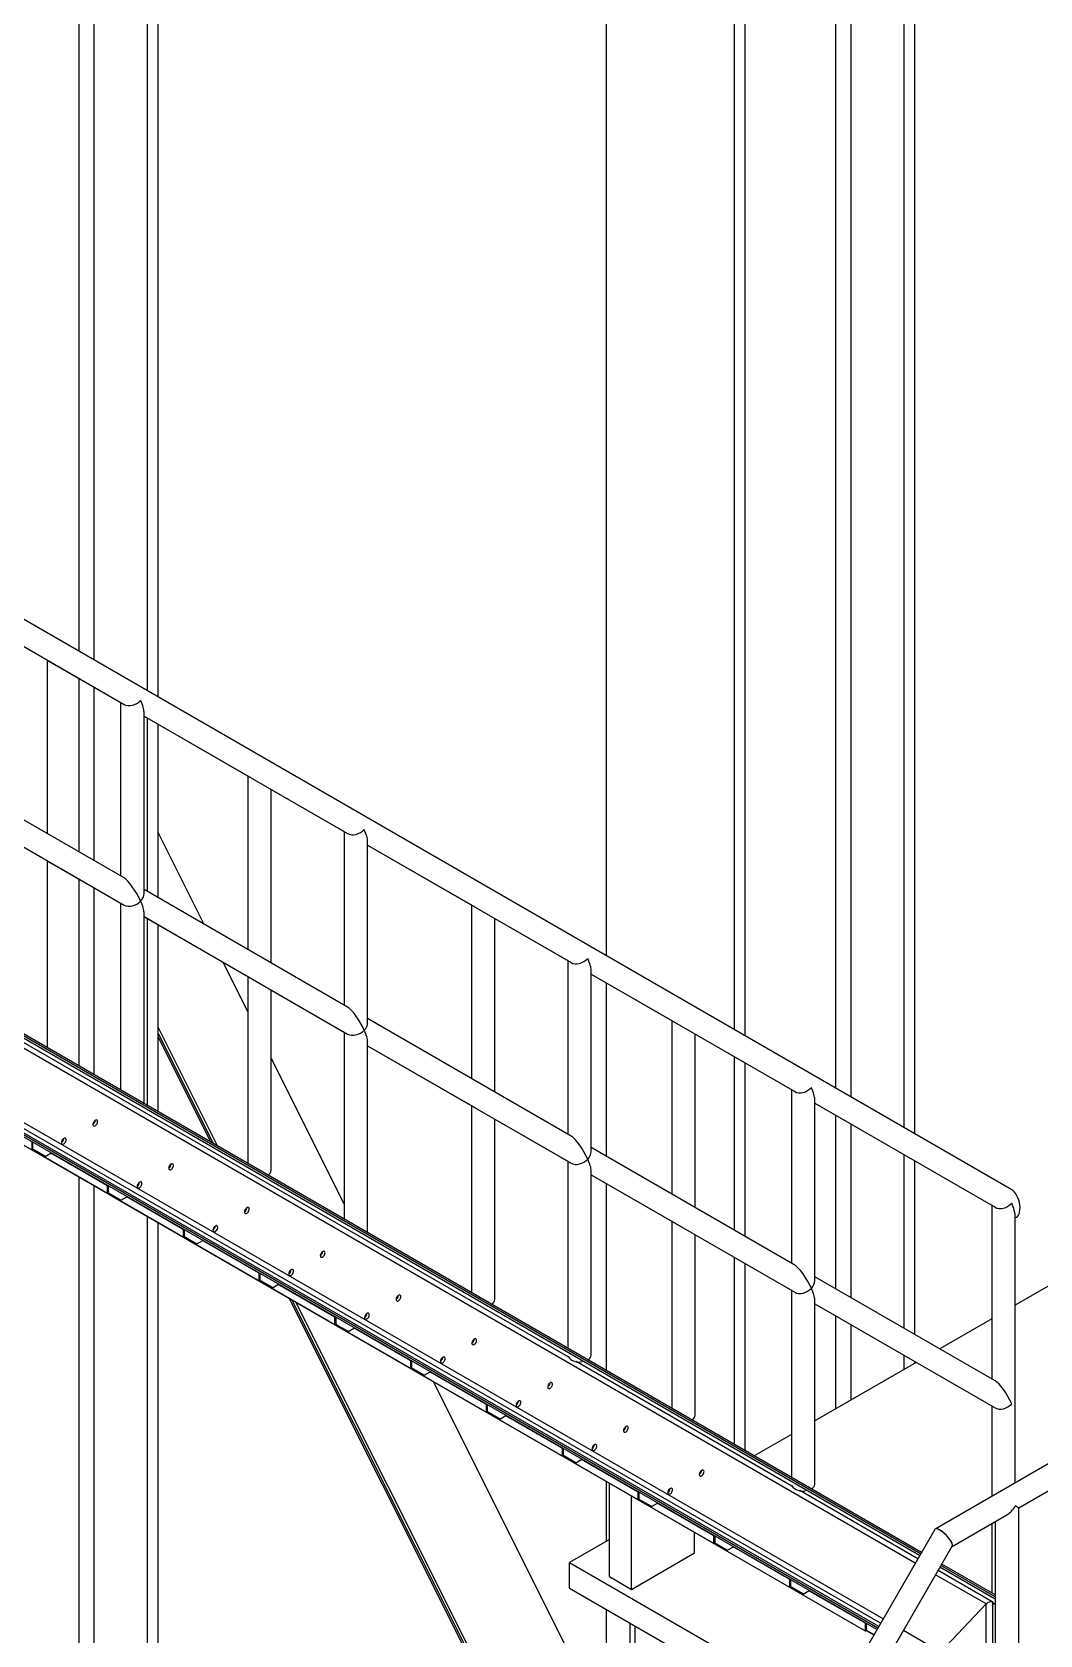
# Model space of a CAD drawing. Header units: inches. Extents: x -1490 to 2215, y -1057 to 1547.
# Drawn here: x 2017.6 to 2074.1, y 1138.8 to 1228.7 of the extents above; entities that cross this region are included whole.
import ezdxf

# ---------------------------------------------------------------- set-up
doc = ezdxf.new("R2010")
doc.units = ezdxf.units.IN
doc.header["$MEASUREMENT"] = 0

msp = doc.modelspace()

# ---------------------------------------------------------------- linework, layer by layer
at = {"color": 7, "linetype": 'Continuous', "lineweight": 25}
for p, q in [((2067.065, 1166.867), (2067.065, 1390.95)), ((2066.46, 1167.217), (2066.46, 1390.601)), ((2056.946, 1172.711), (2056.946, 1385.108)), ((2057.551, 1172.362), (2057.551, 1385.457)), ((2062.635, 1169.426), (2062.635, 1313.777)), ((2063.483, 1168.936), (2063.483, 1314.266)), ((2049.783, 1176.847), (2049.783, 1291.374)), ((2024.034, 1191.717), (2024.034, 1290.456)), ((2024.639, 1191.368), (2024.639, 1290.805)), ((2021.057, 1193.436), (2021.057, 1289.774)), ((2020.209, 1193.926), (2020.209, 1289.284)), ((2072.494, 1163.732), (1989.335, 1211.755)), ((2011.31, 1197.546), (2022.723, 1190.955)), ((2018.441, 1183.695), (2018.441, 1193.428)), ((2018.441, 1193.425), (2022.531, 1191.063)), ((2020.209, 1182.674), (2020.209, 1192.404)), ((2021.057, 1182.184), (2021.057, 1191.914)), ((2022.531, 1191.066), (2022.531, 1181.333)), ((2023.846, 1180.352), (2023.846, 1190.529)), ((2023.846, 1190.307), (2035.259, 1183.716)), ((2023.846, 1190.304), (2029.854, 1186.834)), ((2024.034, 1180.465), (2024.034, 1190.195)), ((2024.639, 1180.116), (2024.639, 1189.846)), ((2067.086, 1142.789), (1989.166, 1187.787)), ((2047.63, 1154.355), (1989.452, 1187.952)), ((2067.331, 1143.214), (1989.656, 1188.07)), ((2067.386, 1143.308), (1989.733, 1188.151)), ((2067.434, 1143.392), (1989.761, 1188.246)), ((2022.723, 1181.222), (2011.31, 1187.813)), ((2029.661, 1186.945), (2029.661, 1177.216)), ((2011.31, 1186.294), (2022.723, 1179.704)), ((2030.976, 1176.456), (2030.976, 1186.189)), ((2030.976, 1186.186), (2035.066, 1183.824)), ((2065.282, 1139.664), (1987.397, 1184.641)), ((2065.139, 1139.417), (1987.485, 1184.26)), ((2065.037, 1139.24), (1988.292, 1183.558)), ((2064.934, 1139.062), (1988.296, 1183.318)), ((2064.934, 1139.062), (1988.296, 1183.318)), ((2064.982, 1139.146), (1988.325, 1183.414)), ((2024.639, 1183.746), (2027.197, 1178.639)), ((2035.066, 1183.827), (2035.066, 1174.094)), ((2036.381, 1173.113), (2036.381, 1183.29)), ((2036.381, 1183.068), (2047.795, 1176.477)), ((2036.381, 1183.065), (2042.389, 1179.595)), ((2018.441, 1171.685), (2018.441, 1182.177)), ((2018.441, 1182.173), (2022.531, 1179.811)), ((2020.209, 1170.664), (2020.209, 1181.152)), ((2021.057, 1170.174), (2021.057, 1180.662)), ((2035.259, 1173.983), (2023.846, 1180.574)), ((2022.531, 1179.815), (2022.531, 1169.323)), ((2042.197, 1179.706), (2042.197, 1169.977)), ((2023.846, 1168.563), (2023.846, 1179.278)), ((2023.846, 1179.055), (2035.259, 1172.465)), ((2023.846, 1179.052), (2029.854, 1175.583)), ((2024.034, 1168.455), (2024.034, 1178.943)), ((2043.512, 1169.217), (2043.512, 1178.95)), ((2043.512, 1178.947), (2047.602, 1176.585)), ((2024.639, 1168.105), (2024.639, 1178.594)), ((2028.27, 1176.497), (2029.661, 1173.72)), ((2047.602, 1176.588), (2047.602, 1166.855)), ((2048.917, 1165.874), (2048.917, 1176.051)), ((2029.661, 1175.694), (2029.661, 1165.205)), ((2048.917, 1175.829), (2060.33, 1169.238)), ((2048.917, 1175.826), (2053.623, 1173.108)), ((2049.783, 1165.596), (2049.783, 1175.325)), ((2030.976, 1164.822), (2030.976, 1174.938)), ((2030.976, 1174.934), (2035.066, 1172.572)), ((2047.795, 1166.744), (2036.381, 1173.335)), ((2021.799, 1163.518), (2005.095, 1173.161)), ((2024.639, 1172.828), (2027.967, 1166.183)), ((2024.639, 1172.504), (2027.739, 1166.315)), ((2035.066, 1172.576), (2035.066, 1162.084)), ((2053.431, 1173.219), (2053.431, 1163.489)), ((2054.746, 1162.73), (2054.746, 1172.463)), ((2024.639, 1172.297), (2027.594, 1166.399)), ((2036.381, 1161.324), (2036.381, 1172.039)), ((2036.381, 1171.816), (2047.795, 1165.226)), ((2036.381, 1171.813), (2042.389, 1168.344)), ((2026.049, 1161.064), (2009.345, 1170.707)), ((2030.976, 1171.095), (2035.066, 1162.93)), ((2056.946, 1161.459), (2056.946, 1171.192)), ((2057.551, 1161.11), (2057.551, 1170.843)), ((2060.138, 1169.349), (2060.138, 1159.616)), ((2061.453, 1158.635), (2061.453, 1168.812)), ((2030.299, 1158.61), (2013.595, 1168.252)), ((2042.197, 1168.455), (2042.197, 1157.966)), ((2061.453, 1168.59), (2071.564, 1162.751)), ((2043.512, 1157.583), (2043.512, 1167.699)), ((2043.512, 1167.695), (2047.602, 1165.333)), ((2062.635, 1158.174), (2062.635, 1167.907)), ((2063.483, 1157.684), (2063.483, 1167.417)), ((2017.569, 1165.984), (2017.569, 1166.414)), ((2017.59, 1166.402), (2017.59, 1166.009)), ((2017.569, 1165.984), (2017.549, 1165.972)), ((2017.569, 1166.021), (2017.59, 1166.009)), ((2018.276, 1165.612), (2017.569, 1166.021)), ((2017.59, 1166.009), (2018.297, 1165.601)), ((2017.845, 1165.798), (2017.845, 1165.799)), ((2034.549, 1156.155), (2017.845, 1165.798)), ((2018.297, 1165.601), (2018.276, 1165.612)), ((2018.297, 1165.601), (2018.637, 1165.797)), ((2021.758, 1163.977), (2018.621, 1165.788)), ((2047.602, 1165.337), (2047.602, 1154.845)), ((2060.33, 1159.505), (2048.917, 1166.096)), ((2066.46, 1155.965), (2066.46, 1165.698)), ((2067.065, 1155.616), (2067.065, 1165.349)), ((2020.209, 1091.093), (2020.209, 1164.434)), ((2048.917, 1154.465), (2048.917, 1164.8)), ((2048.917, 1164.577), (2060.33, 1157.987)), ((2048.917, 1164.574), (2053.623, 1161.856)), ((2021.057, 1091.093), (2021.057, 1163.944)), ((2021.758, 1163.977), (2021.773, 1163.986)), ((2021.799, 1163.953), (2021.758, 1163.977)), ((2021.814, 1163.962), (2021.799, 1163.953)), ((2021.799, 1163.518), (2021.799, 1163.953)), ((2021.819, 1163.53), (2021.799, 1163.518)), ((2021.819, 1163.53), (2021.819, 1163.96)), ((2021.819, 1163.567), (2021.84, 1163.555)), ((2022.526, 1163.158), (2021.819, 1163.567)), ((2021.84, 1163.948), (2021.84, 1163.555)), ((2021.84, 1163.555), (2022.547, 1163.146)), ((2049.783, 1153.585), (2049.783, 1164.074)), ((2022.095, 1163.344), (2022.095, 1163.345)), ((2038.799, 1153.701), (2022.095, 1163.344)), ((2022.547, 1163.146), (2022.526, 1163.158)), ((2022.547, 1163.146), (2022.887, 1163.343)), ((2026.008, 1161.522), (2022.871, 1163.333)), ((2071.371, 1162.862), (2071.371, 1153.129)), ((2024.034, 1089.374), (2024.034, 1162.225)), ((2024.639, 1089.723), (2024.639, 1161.876)), ((2053.431, 1161.967), (2053.431, 1151.479)), ((2072.686, 1147.29), (2072.686, 1162.325)), ((2026.008, 1161.522), (2026.023, 1161.532)), ((2026.049, 1161.499), (2026.008, 1161.522)), ((2026.064, 1161.508), (2026.049, 1161.499)), ((2026.049, 1161.064), (2026.049, 1161.499)), ((2026.069, 1161.076), (2026.049, 1161.064)), ((2026.069, 1161.076), (2026.069, 1161.505)), ((2026.069, 1161.112), (2026.09, 1161.1)), ((2026.776, 1160.704), (2026.069, 1161.112)), ((2026.09, 1161.493), (2026.09, 1161.1)), ((2026.09, 1161.1), (2026.797, 1160.692)), ((2026.345, 1160.889), (2026.345, 1160.89)), ((2043.049, 1151.247), (2026.345, 1160.889)), ((2026.797, 1160.692), (2027.137, 1160.889)), ((2030.258, 1159.068), (2027.121, 1160.879)), ((2054.746, 1151.095), (2054.746, 1161.211)), ((2079.157, 1160.99), (2072.686, 1157.255)), ((2026.797, 1160.692), (2026.776, 1160.704)), ((2056.946, 1149.448), (2056.946, 1159.941)), ((2030.258, 1159.068), (2030.273, 1159.077)), ((2030.299, 1159.044), (2030.258, 1159.068)), ((2030.314, 1159.054), (2030.299, 1159.044)), ((2030.299, 1158.61), (2030.299, 1159.044)), ((2030.319, 1158.621), (2030.319, 1159.051)), ((2030.34, 1159.039), (2030.34, 1158.646)), ((2057.551, 1149.099), (2057.551, 1159.592)), ((2030.319, 1158.621), (2030.299, 1158.61)), ((2030.319, 1158.658), (2030.34, 1158.646)), ((2031.026, 1158.25), (2030.319, 1158.658)), ((2030.34, 1158.646), (2031.047, 1158.238)), ((2030.595, 1158.435), (2030.595, 1158.436)), ((2047.299, 1148.793), (2030.595, 1158.435)), ((2031.047, 1158.238), (2031.026, 1158.25)), ((2031.047, 1158.238), (2031.387, 1158.434)), ((2034.508, 1156.614), (2031.371, 1158.425)), ((2060.138, 1158.098), (2060.138, 1147.606)), ((2071.564, 1153.018), (2061.453, 1158.857)), ((2031.985, 1157.633), (2048.309, 1125.048)), ((2032.131, 1157.549), (2048.309, 1125.254)), ((2032.359, 1157.417), (2048.309, 1125.578)), ((2061.453, 1147.226), (2061.453, 1157.561)), ((2061.453, 1157.338), (2071.564, 1151.499)), ((2034.508, 1156.614), (2034.523, 1156.623)), ((2034.549, 1156.59), (2034.508, 1156.614)), ((2034.564, 1156.599), (2034.549, 1156.59)), ((2034.549, 1156.155), (2034.549, 1156.59)), ((2034.569, 1156.167), (2034.569, 1156.597)), ((2034.59, 1156.585), (2034.59, 1156.192)), ((2062.635, 1151.453), (2062.635, 1156.656)), ((2071.371, 1156.496), (2068.456, 1154.813)), ((2034.569, 1156.167), (2034.549, 1156.155)), ((2034.569, 1156.204), (2034.59, 1156.192)), ((2035.276, 1155.795), (2034.569, 1156.204)), ((2034.59, 1156.192), (2035.297, 1155.784)), ((2034.845, 1155.981), (2034.845, 1155.982)), ((2051.549, 1146.338), (2034.845, 1155.981)), ((2035.297, 1155.784), (2035.276, 1155.795)), ((2035.297, 1155.784), (2035.637, 1155.98)), ((2038.758, 1154.16), (2035.621, 1155.971)), ((2063.483, 1151.942), (2063.483, 1156.166)), ((2066.46, 1153.661), (2066.46, 1154.446)), ((2038.758, 1154.16), (2038.773, 1154.169)), ((2038.799, 1154.136), (2038.758, 1154.16)), ((2038.814, 1154.145), (2038.799, 1154.136)), ((2038.799, 1153.701), (2038.799, 1154.136)), ((2038.819, 1153.713), (2038.799, 1153.701)), ((2038.819, 1153.713), (2038.819, 1154.142)), ((2038.819, 1153.749), (2038.84, 1153.738)), ((2039.526, 1153.341), (2038.819, 1153.749)), ((2038.84, 1154.131), (2038.84, 1153.738)), ((2038.84, 1153.738), (2039.547, 1153.329)), ((2060.166, 1147.116), (2048.07, 1154.101)), ((2067.141, 1154.054), (2061.453, 1150.77)), ((2067.065, 1154.01), (2067.065, 1154.097)), ((2039.095, 1153.527), (2039.095, 1153.527)), ((2055.799, 1143.884), (2039.095, 1153.527)), ((2039.547, 1153.329), (2039.526, 1153.341)), ((2039.547, 1153.329), (2039.887, 1153.526)), ((2043.008, 1151.705), (2039.871, 1153.516)), ((2040.055, 1152.973), (2048.695, 1135.726)), ((2043.008, 1151.705), (2043.023, 1151.715)), ((2043.049, 1151.682), (2043.008, 1151.705)), ((2043.064, 1151.691), (2043.049, 1151.682)), ((2043.049, 1151.247), (2043.049, 1151.682)), ((2043.069, 1151.259), (2043.049, 1151.247)), ((2043.069, 1151.259), (2043.069, 1151.688)), ((2043.069, 1151.295), (2043.09, 1151.283)), ((2043.776, 1150.887), (2043.069, 1151.295)), ((2043.09, 1151.676), (2043.09, 1151.283)), ((2043.09, 1151.283), (2043.797, 1150.875)), ((2043.345, 1151.072), (2043.345, 1151.073)), ((2060.049, 1141.43), (2043.345, 1151.072)), ((2043.797, 1150.875), (2043.776, 1150.887)), ((2043.797, 1150.875), (2044.137, 1151.071)), ((2047.258, 1149.251), (2044.121, 1151.062)), ((2071.371, 1151.61), (2071.371, 1146.531)), ((2060.138, 1150.011), (2058.055, 1148.808)), ((2047.258, 1149.251), (2047.273, 1149.26)), ((2047.299, 1149.227), (2047.258, 1149.251)), ((2047.314, 1149.237), (2047.299, 1149.227)), ((2047.299, 1148.793), (2047.299, 1149.227)), ((2047.319, 1148.804), (2047.319, 1149.234)), ((2047.34, 1149.222), (2047.34, 1148.829)), ((2076.14, 1149.284), (2068.201, 1144.701)), ((2047.319, 1148.804), (2047.299, 1148.793)), ((2047.319, 1148.841), (2047.34, 1148.829)), ((2048.026, 1148.433), (2047.319, 1148.841)), ((2047.34, 1148.829), (2048.047, 1148.421)), ((2047.595, 1148.618), (2047.595, 1148.619)), ((2064.299, 1138.975), (2047.595, 1148.618)), ((2048.047, 1148.421), (2048.026, 1148.433)), ((2048.047, 1148.421), (2048.387, 1148.617)), ((2051.508, 1146.797), (2048.371, 1148.608)), ((2072.884, 1145.886), (2076.798, 1148.145)), ((2049.783, 1144.033), (2049.783, 1147.355)), ((2049.934, 1142.034), (2049.934, 1147.268)), ((2051.171, 1141.319), (2051.171, 1146.554)), ((2051.508, 1146.797), (2051.523, 1146.806)), ((2051.549, 1146.773), (2051.508, 1146.797)), ((2051.564, 1146.782), (2051.549, 1146.773)), ((2051.549, 1146.338), (2051.549, 1146.773)), ((2051.569, 1146.35), (2051.549, 1146.338)), ((2051.569, 1146.35), (2051.569, 1146.78)), ((2051.569, 1146.387), (2051.59, 1146.375)), ((2052.276, 1145.978), (2051.569, 1146.387)), ((2051.59, 1146.768), (2051.59, 1146.375)), ((2051.59, 1146.375), (2052.297, 1145.966)), ((2067.229, 1143.037), (2060.605, 1146.862)), ((2052.297, 1145.966), (2052.276, 1145.978)), ((2052.297, 1145.966), (2052.637, 1146.163)), ((2055.758, 1144.343), (2052.621, 1146.153)), ((2069.147, 1143.729), (2072.226, 1145.506)), ((2072.884, 1135.394), (2072.884, 1145.886)), ((2068.175, 1144.675), (2029.931, 1078.435)), ((2071.371, 1145.013), (2071.371, 1141.118)), ((2071.569, 1145.127), (2071.569, 1135.394)), ((2049.934, 1144.12), (2047.69, 1142.825)), ((2054.707, 1143.36), (2054.707, 1144.513)), ((2055.758, 1144.343), (2055.773, 1144.352)), ((2055.799, 1144.319), (2055.758, 1144.343)), ((2055.814, 1144.328), (2055.799, 1144.319)), ((2055.799, 1143.884), (2055.799, 1144.319)), ((2055.819, 1143.896), (2055.799, 1143.884)), ((2055.819, 1143.896), (2055.819, 1144.325)), ((2055.819, 1143.932), (2055.84, 1143.921)), ((2056.526, 1143.524), (2055.819, 1143.932)), ((2055.84, 1144.314), (2055.84, 1143.921)), ((2055.84, 1143.921), (2056.547, 1143.512)), ((2056.547, 1143.512), (2056.887, 1143.709)), ((2060.008, 1141.888), (2056.871, 1143.699)), ((2060.339, 1128.472), (2069.156, 1143.745)), ((2047.69, 1142.825), (2062.253, 1134.418)), ((2047.69, 1141.396), (2047.69, 1142.825)), ((2051.171, 1141.319), (2054.707, 1143.36)), ((2056.547, 1143.512), (2056.526, 1143.524)), ((2049.934, 1142.034), (2051.171, 1141.319)), ((2060.008, 1141.888), (2060.023, 1141.897)), ((2060.049, 1141.865), (2060.008, 1141.888)), ((2060.064, 1141.874), (2060.049, 1141.865)), ((2060.049, 1141.43), (2060.049, 1141.865)), ((2060.069, 1141.442), (2060.069, 1141.871)), ((2060.09, 1141.859), (2060.09, 1141.466)), ((2071.053, 1140.499), (2068.225, 1142.132)), ((2071.399, 1140.629), (2068.368, 1142.38)), ((2071.569, 1140.767), (2068.47, 1142.557)), ((2071.569, 1140.893), (2068.524, 1142.651)), ((2071.569, 1141.004), (2068.573, 1142.734)), ((2047.69, 1141.396), (2061.634, 1133.347)), ((2060.069, 1141.442), (2060.049, 1141.43)), ((2060.069, 1141.478), (2060.09, 1141.466)), ((2060.776, 1141.07), (2060.069, 1141.478)), ((2060.09, 1141.466), (2060.797, 1141.058)), ((2060.797, 1141.058), (2060.776, 1141.07)), ((2060.797, 1141.058), (2061.137, 1141.254)), ((2064.258, 1139.434), (2061.121, 1141.245)), ((2049.783, 1136.354), (2049.783, 1140.188)), ((2068.501, 1137.805), (2071.053, 1140.499)), ((2071.053, 1140.499), (2068.501, 1137.805)), ((2071.053, 1135.096), (2071.053, 1140.499)), ((2071.426, 1135.311), (2071.426, 1140.587)), ((2051.099, 1134.293), (2051.099, 1139.429)), ((2051.353, 1139.282), (2051.353, 1134.146)), ((2064.258, 1139.434), (2064.273, 1139.443)), ((2064.299, 1139.41), (2064.258, 1139.434)), ((2064.314, 1139.419), (2064.299, 1139.41)), ((2064.299, 1138.975), (2064.299, 1139.41)), ((2064.319, 1138.987), (2064.319, 1139.417)), ((2064.34, 1139.405), (2064.34, 1139.012)), ((2064.319, 1138.987), (2064.299, 1138.975)), ((2064.319, 1139.024), (2064.34, 1139.012)), ((2064.764, 1138.767), (2064.319, 1139.024)), ((2064.34, 1139.012), (2064.764, 1138.767)), ((2068.501, 1137.805), (2066.421, 1139.007))]:
    msp.add_line(p, q, dxfattribs=at)
at = {"color": 7, "linetype": 'Continuous', "lineweight": 25, "flags": 128}
for points in [[(2021.111, 1167.325), (2021.146, 1167.351), (2021.18, 1167.387), (2021.208, 1167.43), (2021.228, 1167.476), (2021.24, 1167.522), (2021.243, 1167.565), (2021.236, 1167.602), (2021.219, 1167.629), (2021.194, 1167.645), (2021.163, 1167.649), (2021.129, 1167.64), (2021.093, 1167.62), (2021.058, 1167.588), (2021.027, 1167.549), (2021.002, 1167.504), (2020.986, 1167.457), (2020.978, 1167.412), (2020.981, 1167.372), (2020.993, 1167.34), (2021.014, 1167.318), (2021.042, 1167.308), (2021.075, 1167.31), (2021.111, 1167.325)], [(2019.343, 1166.305), (2019.379, 1166.331), (2019.412, 1166.367), (2019.44, 1166.409), (2019.461, 1166.455), (2019.473, 1166.502), (2019.475, 1166.545), (2019.468, 1166.581), (2019.451, 1166.609), (2019.427, 1166.625), (2019.396, 1166.629), (2019.361, 1166.62), (2019.325, 1166.599), (2019.29, 1166.568), (2019.259, 1166.528), (2019.235, 1166.484), (2019.218, 1166.437), (2019.211, 1166.392), (2019.213, 1166.352), (2019.225, 1166.319), (2019.246, 1166.297), (2019.274, 1166.287), (2019.307, 1166.29), (2019.343, 1166.305)], [(2025.361, 1164.871), (2025.396, 1164.897), (2025.43, 1164.933), (2025.458, 1164.975), (2025.478, 1165.021), (2025.49, 1165.068), (2025.493, 1165.111), (2025.486, 1165.147), (2025.469, 1165.175), (2025.444, 1165.191), (2025.413, 1165.195), (2025.379, 1165.186), (2025.343, 1165.165), (2025.308, 1165.134), (2025.277, 1165.094), (2025.252, 1165.05), (2025.236, 1165.003), (2025.228, 1164.958), (2025.231, 1164.918), (2025.243, 1164.886), (2025.264, 1164.864), (2025.292, 1164.853), (2025.325, 1164.856), (2025.361, 1164.871)], [(2021.758, 1163.977), (2021.758, 1163.986), (2021.76, 1163.994)], [(2023.593, 1163.85), (2023.629, 1163.877), (2023.662, 1163.912), (2023.69, 1163.955), (2023.711, 1164.001), (2023.723, 1164.047), (2023.725, 1164.09), (2023.718, 1164.127), (2023.701, 1164.154), (2023.677, 1164.171), (2023.646, 1164.174), (2023.611, 1164.166), (2023.575, 1164.145), (2023.54, 1164.113), (2023.509, 1164.074), (2023.485, 1164.029), (2023.468, 1163.983), (2023.461, 1163.938), (2023.463, 1163.897), (2023.475, 1163.865), (2023.496, 1163.843), (2023.524, 1163.833), (2023.557, 1163.835), (2023.593, 1163.85)], [(2029.611, 1162.417), (2029.646, 1162.443), (2029.68, 1162.479), (2029.708, 1162.521), (2029.728, 1162.567), (2029.74, 1162.613), (2029.743, 1162.657), (2029.736, 1162.693), (2029.719, 1162.721), (2029.694, 1162.737), (2029.663, 1162.741), (2029.629, 1162.732), (2029.593, 1162.711), (2029.558, 1162.68), (2029.527, 1162.64), (2029.502, 1162.595), (2029.486, 1162.549), (2029.478, 1162.504), (2029.481, 1162.464), (2029.493, 1162.431), (2029.514, 1162.409), (2029.542, 1162.399), (2029.575, 1162.402), (2029.611, 1162.417)], [(2027.843, 1161.396), (2027.879, 1161.422), (2027.912, 1161.458), (2027.94, 1161.501), (2027.961, 1161.547), (2027.973, 1161.593), (2027.975, 1161.636), (2027.968, 1161.673), (2027.951, 1161.7), (2027.927, 1161.716), (2027.896, 1161.72), (2027.861, 1161.711), (2027.825, 1161.69), (2027.79, 1161.659), (2027.759, 1161.62), (2027.735, 1161.575), (2027.718, 1161.528), (2027.711, 1161.483), (2027.713, 1161.443), (2027.725, 1161.411), (2027.746, 1161.389), (2027.774, 1161.379), (2027.807, 1161.381), (2027.843, 1161.396)], [(2026.008, 1161.522), (2026.008, 1161.532), (2026.01, 1161.539)], [(2033.861, 1159.962), (2033.896, 1159.989), (2033.93, 1160.024), (2033.958, 1160.067), (2033.978, 1160.113), (2033.99, 1160.159), (2033.993, 1160.202), (2033.986, 1160.239), (2033.969, 1160.266), (2033.944, 1160.283), (2033.913, 1160.286), (2033.879, 1160.278), (2033.843, 1160.257), (2033.808, 1160.225), (2033.777, 1160.186), (2033.752, 1160.141), (2033.736, 1160.095), (2033.728, 1160.05), (2033.731, 1160.009), (2033.743, 1159.977), (2033.764, 1159.955), (2033.792, 1159.945), (2033.825, 1159.947), (2033.861, 1159.962)], [(2030.258, 1159.068), (2030.258, 1159.078), (2030.26, 1159.085)], [(2032.093, 1158.942), (2032.129, 1158.968), (2032.162, 1159.004), (2032.19, 1159.046), (2032.211, 1159.092), (2032.223, 1159.139), (2032.225, 1159.182), (2032.218, 1159.218), (2032.201, 1159.246), (2032.177, 1159.262), (2032.146, 1159.266), (2032.111, 1159.257), (2032.075, 1159.236), (2032.04, 1159.205), (2032.009, 1159.165), (2031.985, 1159.121), (2031.968, 1159.074), (2031.961, 1159.029), (2031.963, 1158.989), (2031.975, 1158.957), (2031.996, 1158.934), (2032.024, 1158.924), (2032.057, 1158.927), (2032.093, 1158.942)], [(2038.111, 1157.508), (2038.146, 1157.534), (2038.18, 1157.57), (2038.208, 1157.613), (2038.228, 1157.659), (2038.24, 1157.705), (2038.243, 1157.748), (2038.236, 1157.785), (2038.219, 1157.812), (2038.194, 1157.828), (2038.163, 1157.832), (2038.129, 1157.823), (2038.093, 1157.802), (2038.058, 1157.771), (2038.027, 1157.732), (2038.002, 1157.687), (2037.986, 1157.64), (2037.978, 1157.595), (2037.981, 1157.555), (2037.993, 1157.523), (2038.014, 1157.501), (2038.042, 1157.491), (2038.075, 1157.493), (2038.111, 1157.508)], [(2034.508, 1156.614), (2034.508, 1156.624), (2034.51, 1156.631)], [(2036.343, 1156.488), (2036.379, 1156.514), (2036.412, 1156.55), (2036.44, 1156.592), (2036.461, 1156.638), (2036.473, 1156.684), (2036.475, 1156.727), (2036.468, 1156.764), (2036.451, 1156.791), (2036.427, 1156.808), (2036.396, 1156.812), (2036.361, 1156.803), (2036.325, 1156.782), (2036.29, 1156.751), (2036.259, 1156.711), (2036.235, 1156.666), (2036.218, 1156.62), (2036.211, 1156.575), (2036.213, 1156.535), (2036.225, 1156.502), (2036.246, 1156.48), (2036.274, 1156.47), (2036.307, 1156.473), (2036.343, 1156.488)], [(2042.361, 1155.054), (2042.396, 1155.08), (2042.43, 1155.116), (2042.458, 1155.158), (2042.478, 1155.204), (2042.49, 1155.251), (2042.493, 1155.294), (2042.486, 1155.33), (2042.469, 1155.358), (2042.444, 1155.374), (2042.413, 1155.378), (2042.379, 1155.369), (2042.343, 1155.348), (2042.308, 1155.317), (2042.277, 1155.277), (2042.252, 1155.233), (2042.236, 1155.186), (2042.228, 1155.141), (2042.231, 1155.101), (2042.243, 1155.069), (2042.264, 1155.046), (2042.292, 1155.036), (2042.325, 1155.039), (2042.361, 1155.054)], [(2038.758, 1154.16), (2038.758, 1154.169), (2038.76, 1154.177)], [(2040.593, 1154.033), (2040.629, 1154.06), (2040.662, 1154.095), (2040.69, 1154.138), (2040.711, 1154.184), (2040.723, 1154.23), (2040.725, 1154.273), (2040.718, 1154.31), (2040.701, 1154.337), (2040.677, 1154.353), (2040.646, 1154.357), (2040.611, 1154.348), (2040.575, 1154.328), (2040.54, 1154.296), (2040.509, 1154.257), (2040.485, 1154.212), (2040.468, 1154.166), (2040.461, 1154.12), (2040.463, 1154.08), (2040.475, 1154.048), (2040.496, 1154.026), (2040.524, 1154.016), (2040.557, 1154.018), (2040.593, 1154.033)], [(2046.611, 1152.6), (2046.646, 1152.626), (2046.68, 1152.662), (2046.708, 1152.704), (2046.728, 1152.75), (2046.74, 1152.796), (2046.743, 1152.839), (2046.736, 1152.876), (2046.719, 1152.903), (2046.694, 1152.92), (2046.663, 1152.924), (2046.629, 1152.915), (2046.593, 1152.894), (2046.558, 1152.863), (2046.527, 1152.823), (2046.502, 1152.778), (2046.486, 1152.732), (2046.478, 1152.687), (2046.481, 1152.647), (2046.493, 1152.614), (2046.514, 1152.592), (2046.542, 1152.582), (2046.575, 1152.585), (2046.611, 1152.6)], [(2044.843, 1151.579), (2044.879, 1151.605), (2044.912, 1151.641), (2044.94, 1151.684), (2044.961, 1151.73), (2044.973, 1151.776), (2044.975, 1151.819), (2044.968, 1151.856), (2044.951, 1151.883), (2044.927, 1151.899), (2044.896, 1151.903), (2044.861, 1151.894), (2044.825, 1151.873), (2044.79, 1151.842), (2044.759, 1151.803), (2044.735, 1151.758), (2044.718, 1151.711), (2044.711, 1151.666), (2044.713, 1151.626), (2044.725, 1151.594), (2044.746, 1151.572), (2044.774, 1151.562), (2044.807, 1151.564), (2044.843, 1151.579)], [(2043.008, 1151.705), (2043.008, 1151.715), (2043.01, 1151.722)], [(2050.861, 1150.145), (2050.896, 1150.172), (2050.93, 1150.207), (2050.958, 1150.25), (2050.978, 1150.296), (2050.99, 1150.342), (2050.993, 1150.385), (2050.986, 1150.422), (2050.969, 1150.449), (2050.944, 1150.465), (2050.913, 1150.469), (2050.879, 1150.46), (2050.843, 1150.44), (2050.808, 1150.408), (2050.777, 1150.369), (2050.752, 1150.324), (2050.736, 1150.278), (2050.728, 1150.232), (2050.731, 1150.192), (2050.743, 1150.16), (2050.764, 1150.138), (2050.792, 1150.128), (2050.825, 1150.13), (2050.861, 1150.145)], [(2047.258, 1149.251), (2047.258, 1149.261), (2047.26, 1149.268)], [(2049.093, 1149.125), (2049.129, 1149.151), (2049.162, 1149.187), (2049.19, 1149.229), (2049.211, 1149.275), (2049.223, 1149.322), (2049.225, 1149.365), (2049.218, 1149.401), (2049.201, 1149.429), (2049.177, 1149.445), (2049.146, 1149.449), (2049.111, 1149.44), (2049.075, 1149.419), (2049.04, 1149.388), (2049.009, 1149.348), (2048.985, 1149.304), (2048.968, 1149.257), (2048.961, 1149.212), (2048.963, 1149.172), (2048.975, 1149.139), (2048.996, 1149.117), (2049.024, 1149.107), (2049.057, 1149.11), (2049.093, 1149.125)], [(2055.111, 1147.691), (2055.146, 1147.717), (2055.18, 1147.753), (2055.208, 1147.796), (2055.228, 1147.842), (2055.24, 1147.888), (2055.243, 1147.931), (2055.236, 1147.967), (2055.219, 1147.995), (2055.194, 1148.011), (2055.163, 1148.015), (2055.129, 1148.006), (2055.093, 1147.985), (2055.058, 1147.954), (2055.027, 1147.915), (2055.002, 1147.87), (2054.986, 1147.823), (2054.978, 1147.778), (2054.981, 1147.738), (2054.993, 1147.706), (2055.014, 1147.684), (2055.042, 1147.674), (2055.075, 1147.676), (2055.111, 1147.691)], [(2051.508, 1146.797), (2051.508, 1146.807), (2051.51, 1146.814)], [(2053.343, 1146.67), (2053.379, 1146.697), (2053.412, 1146.733), (2053.44, 1146.775), (2053.461, 1146.821), (2053.473, 1146.867), (2053.475, 1146.91), (2053.468, 1146.947), (2053.451, 1146.974), (2053.427, 1146.991), (2053.396, 1146.994), (2053.361, 1146.986), (2053.325, 1146.965), (2053.29, 1146.934), (2053.259, 1146.894), (2053.235, 1146.849), (2053.218, 1146.803), (2053.211, 1146.758), (2053.213, 1146.717), (2053.225, 1146.685), (2053.246, 1146.663), (2053.274, 1146.653), (2053.307, 1146.656), (2053.343, 1146.67)], [(2055.758, 1144.343), (2055.758, 1144.352), (2055.76, 1144.36)], [(2060.008, 1141.888), (2060.008, 1141.898), (2060.01, 1141.905)], [(2064.258, 1139.434), (2064.258, 1139.444), (2064.26, 1139.451)]]:
    msp.add_lwpolyline(points, dxfattribs=at)
at = {"color": 7, "linetype": 'Continuous', "lineweight": 25}
for centre, radius, start, end in [((2020.825, 1167.643), 0.284, 302.16948, 357.39189), ((2020.825, 1167.643), 0.284, 302.60248, 357.4029), ((2020.794, 1167.661), 0.296, 309.07388, 350.9315), ((2019.057, 1166.623), 0.284, 302.16948, 357.39189), ((2019.057, 1166.623), 0.284, 302.60248, 357.4029), ((2019.026, 1166.641), 0.296, 309.07388, 350.9315), ((2025.075, 1165.189), 0.284, 302.16948, 357.39189), ((2025.075, 1165.189), 0.284, 302.60248, 357.4029), ((2025.044, 1165.207), 0.296, 309.07387, 350.9315), ((2030.651, 1164.852), 0.326, 293.94378, 354.73608), ((2023.307, 1164.168), 0.284, 302.16948, 357.39189), ((2023.307, 1164.168), 0.284, 302.60248, 357.4029), ((2023.276, 1164.186), 0.296, 309.07388, 350.9315), ((2029.325, 1162.735), 0.284, 302.16948, 357.39189), ((2029.325, 1162.735), 0.284, 302.60248, 357.4029), ((2029.294, 1162.753), 0.296, 309.07388, 350.9315), ((2027.557, 1161.714), 0.284, 302.16948, 357.39188), ((2027.557, 1161.714), 0.284, 302.60248, 357.4029), ((2027.526, 1161.732), 0.296, 309.07388, 350.93149), ((2033.575, 1160.28), 0.284, 302.16948, 357.39189), ((2033.575, 1160.28), 0.284, 302.60248, 357.4029), ((2033.544, 1160.298), 0.296, 309.07388, 350.9315), ((2031.807, 1159.26), 0.284, 302.16948, 357.39189), ((2031.807, 1159.26), 0.284, 302.60248, 357.4029), ((2031.776, 1159.278), 0.296, 309.07388, 350.93149), ((2037.825, 1157.826), 0.284, 302.16948, 357.39188), ((2037.825, 1157.826), 0.284, 302.60248, 357.4029), ((2037.794, 1157.844), 0.296, 309.07388, 350.9315), ((2043.187, 1157.613), 0.326, 293.94378, 354.73608), ((2036.057, 1156.806), 0.284, 302.16948, 357.39188), ((2036.057, 1156.806), 0.284, 302.60248, 357.4029), ((2036.026, 1156.824), 0.296, 309.07389, 350.93149), ((2042.075, 1155.372), 0.284, 302.16947, 357.3919), ((2042.075, 1155.372), 0.284, 302.60248, 357.4029), ((2042.044, 1155.39), 0.296, 309.07387, 350.93151), ((2048.581, 1154.502), 0.338, 294.58412, 353.6193), ((2040.307, 1154.351), 0.284, 302.16948, 357.39187), ((2040.307, 1154.351), 0.284, 302.60248, 357.4029), ((2040.276, 1154.369), 0.296, 309.07385, 350.93152), ((2048.222, 1154.814), 0.743, 215.71875, 284.98336), ((2046.325, 1152.918), 0.284, 302.16947, 357.3919), ((2046.325, 1152.918), 0.284, 302.60248, 357.4029), ((2046.294, 1152.936), 0.296, 309.07388, 350.9315), ((2044.557, 1151.897), 0.284, 302.16947, 357.3919), ((2044.557, 1151.897), 0.284, 302.60248, 357.4029), ((2044.526, 1151.915), 0.296, 309.07389, 350.93149), ((2054.421, 1151.125), 0.326, 293.94378, 354.73608), ((2050.575, 1150.463), 0.284, 302.16948, 357.39187), ((2050.575, 1150.463), 0.284, 302.60248, 357.4029), ((2050.544, 1150.481), 0.296, 309.07386, 350.93151), ((2048.807, 1149.443), 0.284, 302.16948, 357.39185), ((2048.807, 1149.443), 0.284, 302.60248, 357.4029), ((2048.776, 1149.461), 0.296, 309.07386, 350.93152), ((2054.825, 1148.009), 0.284, 302.16948, 357.39187), ((2054.825, 1148.009), 0.284, 302.60248, 357.4029), ((2054.794, 1148.027), 0.296, 309.07386, 350.93152), ((2053.057, 1146.989), 0.284, 302.16947, 357.39193), ((2053.057, 1146.989), 0.284, 302.60248, 357.4029), ((2053.026, 1147.006), 0.296, 309.07386, 350.93152), ((2060.757, 1147.575), 0.743, 215.71875, 284.98336), ((2061.117, 1147.263), 0.337, 295.01319, 353.6708), ((2071.743, 1140.817), 0.39, 204.72973, 243.54686)]:
    msp.add_arc(centre, radius, start, end, dxfattribs=at)
for centre, major_axis, ratio, start_param, end_param in [((2023.188, 1191.446), (0.607, 0.351), 0.7174, 3.534234, 5.105146), ((2023.188, 1191.446), (-0.607, 1.052), 0.239159, 3.534349, 4.319747), ((2030.319, 1187.325), (0.607, 0.351), 0.7174, 3.534234, 3.628444), ((2035.724, 1184.207), (0.607, 0.351), 0.7174, 3.534234, 5.105146), ((2035.724, 1184.207), (-0.607, 1.052), 0.239159, 3.534349, 4.319747), ((2023.188, 1180.194), (-0.607, 1.052), 0.239159, 4.319747, 5.890429), ((2023.188, 1180.194), (0.607, 0.351), 0.7174, 3.534234, 5.105146), ((2023.188, 1180.194), (0.607, 0.351), 0.7174, 5.105146, 5.890544), ((2023.188, 1180.194), (-0.607, 1.052), 0.239159, 3.534349, 4.319747), ((2042.854, 1180.086), (0.607, 0.351), 0.7174, 3.534234, 3.628444), ((2048.259, 1176.968), (0.607, 0.351), 0.7174, 3.534234, 5.105146), ((2048.259, 1176.968), (-0.607, 1.052), 0.239159, 3.534349, 4.319747), ((2030.319, 1176.073), (0.607, 0.351), 0.7174, 3.534234, 3.628444), ((2035.724, 1172.955), (-0.607, 1.052), 0.239159, 4.319747, 5.890429), ((2035.724, 1172.955), (0.607, 0.351), 0.7174, 3.534234, 5.105146), ((2035.724, 1172.955), (0.607, 0.351), 0.7174, 5.105146, 5.890544), ((2035.724, 1172.955), (-0.607, 1.052), 0.239159, 3.534349, 4.319747), ((2054.088, 1173.599), (0.607, 0.351), 0.7174, 3.534234, 3.628444), ((2060.795, 1169.729), (0.607, 0.351), 0.7174, 3.534234, 5.105146), ((2060.795, 1169.729), (-0.607, 1.052), 0.239159, 3.534349, 4.319747), ((2042.854, 1168.834), (0.607, 0.351), 0.7174, 3.534234, 3.628444), ((2048.259, 1165.716), (-0.607, 1.052), 0.239159, 4.319747, 5.890429), ((2048.259, 1165.716), (0.607, 0.351), 0.7174, 3.534234, 5.105146), ((2048.259, 1165.716), (0.607, 0.351), 0.7174, 5.105146, 5.890544), ((2048.259, 1165.716), (-0.607, 1.052), 0.239159, 3.534349, 4.319747), ((2072.494, 1162.973), (-0.214, 0.798), 0.517638, 3.09109, 5.805604), ((2072.029, 1163.242), (0.607, 0.351), 0.7174, 3.534234, 5.105146), ((2072.029, 1163.242), (-0.607, 1.052), 0.239159, 3.534349, 4.319747), ((2054.088, 1162.347), (0.607, 0.351), 0.7174, 3.534234, 3.628444), ((2060.795, 1158.477), (-0.607, 1.052), 0.239159, 4.319747, 5.890429), ((2060.795, 1158.477), (0.607, 0.351), 0.7174, 3.534234, 5.105146), ((2060.795, 1158.477), (0.607, 0.351), 0.7174, 5.105146, 5.890544), ((2060.795, 1158.477), (-0.607, 1.052), 0.239159, 3.534349, 4.319747), ((2072.029, 1151.99), (-0.607, 1.052), 0.239159, 4.319747, 5.890429), ((2072.029, 1151.99), (0.607, 0.351), 0.7174, 3.534234, 5.105146), ((2072.226, 1146.266), (0.465, 0.805), 0.577335, 3.92695, 4.71243), ((2072.226, 1146.266), (0.657, -0.38), 0.00007, 6.283145, 7.068624), ((2068.666, 1144.21), (-0.48, 0.48), 0.317888, 3.226573, 6.368166), ((2068.666, 1144.21), (-0.48, 0.48), 0.317888, 5.412888, 6.368166), ((2068.666, 1144.21), (-0.48, 0.48), 0.317888, 3.226573, 5.412888), ((2071.258, 1140.38), (0.268, 0.155), 0.7174, 0.647805, 1.963553), ((2071.258, 1140.38), (0.268, 0.155), 0.7174, 0.647805, 1.963553)]:
    msp.add_ellipse(centre, major_axis=major_axis, ratio=ratio, start_param=start_param, end_param=end_param, dxfattribs=at)

doc.saveas('drawing.dxf')
